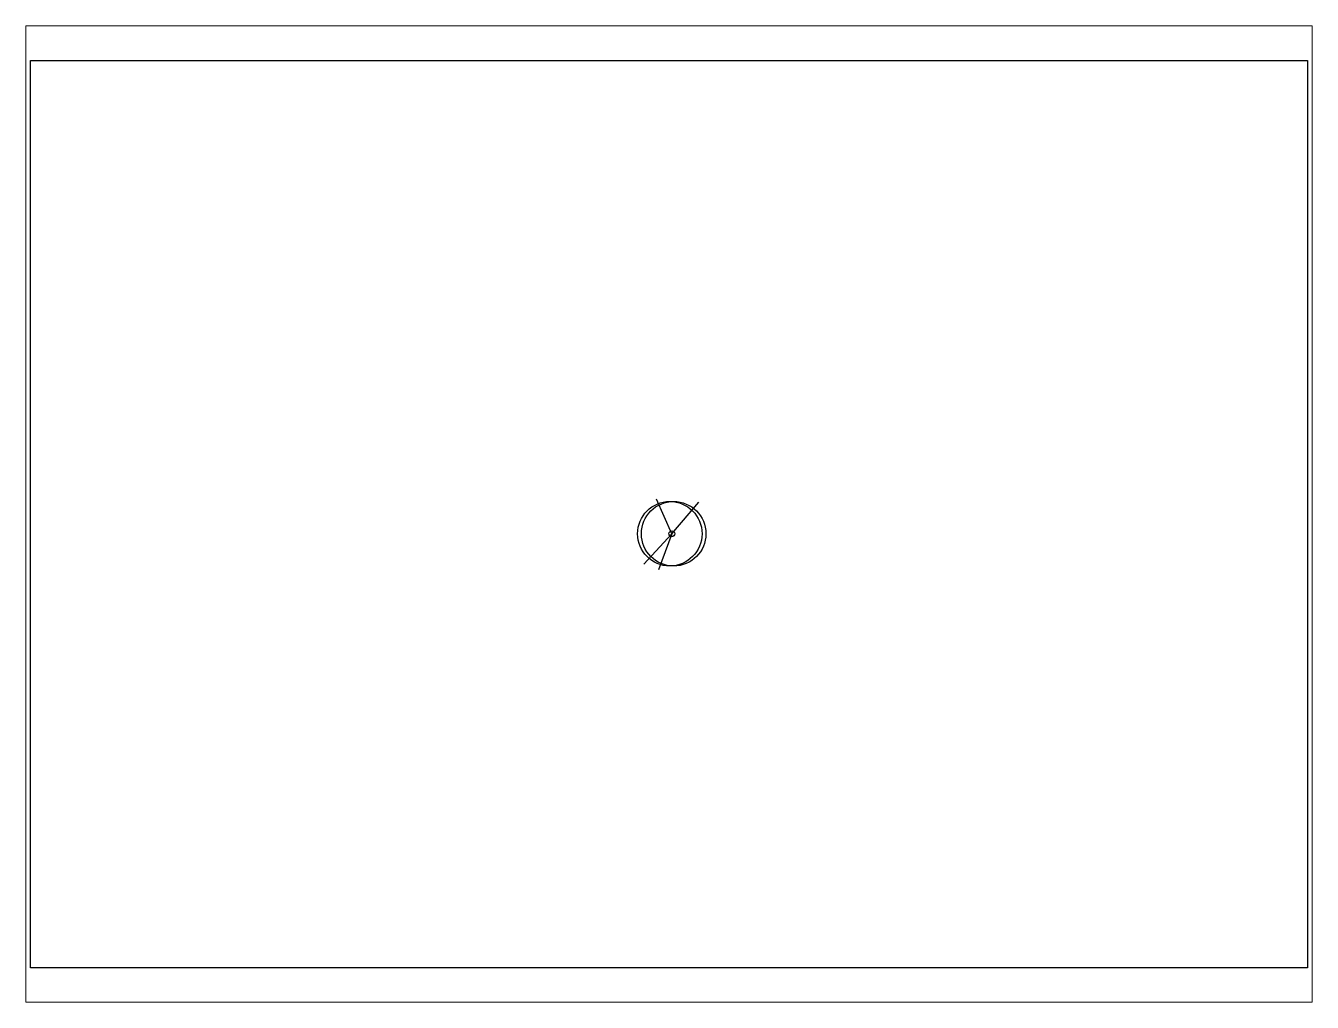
# Paper-space layout 'Layout1' of a CAD drawing. Header units: millimetres. Extents: x 26 to 231, y 20 to 176.
# The model-space entities are those that its viewports show. They can reach past a viewport. Long polylines and large blocks are cut down to what shows.
import ezdxf

# ---------------------------------------------------------------- set-up
doc = ezdxf.new("R2010")
doc.units = ezdxf.units.MM
doc.layers.add('alt-tree', color=7, linetype='Continuous')
doc.layers.add('Layer1', color=30, linetype='Continuous', lineweight=30)

# ---------------------------------------------------------------- blocks, each defined once
blk = doc.blocks.new('Ornamental Tree')
at = {"layer": 'alt-tree'}
for q in [(-0.234, 0.536), (0.418, 0.487), (-0.435, -0.471), (-0.204, -0.56)]:
    blk.add_line((0, 0), q, dxfattribs=at)
for centre, radius in [((-0.03, 0), 0.5), ((0.03, 0), 0.5), ((0, 0), 0.0453)]:
    blk.add_circle(centre, radius, dxfattribs=at)

msp = doc.modelspace()

# ---------------------------------------------------------------- linework, layer by layer
for p, q in [((0, 0), (0, 210)), ((297, 209.05), (297, -0.95))]:
    msp.add_line(p, q)
at = {"layer": 'Layer1'}
msp.add_lwpolyline([(0, 210), (297, 210), (297, -0.95), (0, -0.95)], close=True, dxfattribs=at)

# ---------------------------------------------------------------- block references
at = {"xscale": 15, "yscale": 15, "zscale": 15}
msp.add_blockref('Ornamental Tree', (149.13, 99.97), dxfattribs=at)

psp = doc.layouts.get("Layout1")

# ---------------------------------------------------------------- viewports
at = {"layer": '0'}
psp.add_viewport(center=(128.5, 97.5), size=(205.6, 156), view_center_point=(148.49, 104.56), view_height=227.0423, dxfattribs=at)

doc.saveas('drawing.dxf')
